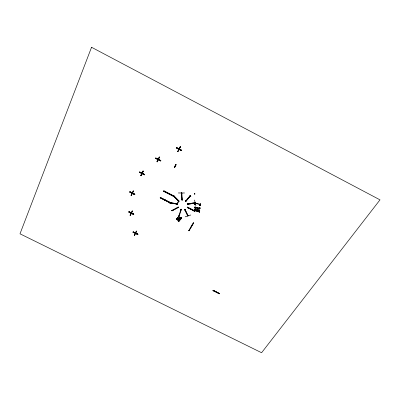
<?xml version="1.0" encoding="UTF-8"?>
<svg xmlns="http://www.w3.org/2000/svg" width="400" height="400" viewBox="0 0 400 400"><rect width="100%" height="100%" fill="white"/><g stroke="black" fill="none" stroke-linecap="round" stroke-linejoin="round"><path stroke-width="0.6" d="M169.615 202.95L169.675 202.535L177.43 203.82L177.39 204.155L169.615 202.95L177.39 204.155M170.02 202.935L170.055 202.6M170.175 203.19L170.62 203.115M170.235 202.56L170.655 202.775M176.355 204.065L176.775 204.28M176.39 203.725L176.84 203.65M177.015 204.095L177.05 203.755M177.365 204.23L177.43 203.82M195.795 203.19L195.245 204.905L194.86 204.845L195.455 202.79M194.26 211.265L194.845 210.465L194.8 210.8L194.635 211.33L194.26 211.265L194.45 210.545L194.82 210.66M195.275 207.065L194.98 208.005L194.6 207.945L194.7 207.62M194.685 207.765L194.79 207.35L200 208.21L199.9 208.63L194.615 207.8M195.245 204.905L195.29 204.565L194.905 204.5M194.98 208.005L195.02 207.67M194.635 211.33L194.68 210.99M197.33 207.79C196.78 214.02 197.09 209.56 197.495 207.815M181.465 193.915L181.29 193.325M181.98 193.515L181.85 193.92M199.065 208.075C198.515 214.275 198.81 209.91 199.23 208.1M199.73 205.65L199.775 205.305L200.16 205.37L200.115 205.71L199.73 205.65L200.255 203.925M194.64 207.605L199.915 208.485L199.82 208.81L199.44 208.745L199.765 207.46M199.675 211.19L199.455 212.13L199.075 212.065L199.275 211.2L199.23 211.54M199.455 212.13L199.12 211.73M199.675 211.085L199.77 210.375L194.575 209.51L194.49 210.22L199.675 211.085L194.4 210.605L199.595 211.465L199.255 211.345L199.1 211.875L199.48 211.935M200.59 205.05L200.52 205.57M212.96 290.5L219.43 293.825L212.96 290.5L213.12 290.25L219.595 293.575L213.12 290.25M199.075 212.065L199.25 211.395M199.82 208.81L200.145 207.525M200.115 205.71L200.68 203.65M199.44 208.745L199.75 207.61M200.295 203.585L199.75 205.5L200.135 205.565M193.305 222.785L193.615 223.03L193.305 222.785L188.76 230.66L189.095 230.83L193.64 222.955M195.43 210.415L195.67 207.185L195.265 210.385M189.095 230.83L188.76 230.66M194.825 210.61L194.655 211.185L194.275 211.12M194.205 210.97L187.19 207.385L194.185 211.045L194.505 210.185M194.995 207.86L195.32 206.725M180.66 209.7L180.7 210.12M178.89 215.8L181 209.19L181.365 209.31L179.25 215.92L178.915 215.725M179.07 215.775L179.17 215.46M181.055 209.56L181.155 209.24M179.125 215.79L179.225 215.475M181.105 209.58L181.205 209.26M181.335 209.925L181.065 210.24M195.835 202.85L195.265 204.76L194.88 204.695M194.6 207.945L194.94 206.665M194.86 204.845L195.435 202.935M188.06 215.82L184.89 209.225L188.06 215.82L187.69 216.01L184.52 209.415L184.89 209.225M194.185 211.045L194.375 210.675L187.355 207.09L194.35 210.75M195.3 203.12L187.665 204.305L195.325 203.045M190.405 195.945L190.12 195.645L190.405 195.945L185.77 201.42L185.485 201.12L185.77 201.42M187.6 203.89L195.235 202.705L187.6 203.89L187.665 204.305M181.8 217.86L181.155 217.4L181.8 217.86L178.785 221.415L178.145 220.955L181.155 217.4M181.46 217.615L178.475 221.095M181.195 218.775C171.985 211.15 187.6 223.48 178.43 216.785L178.59 216.5M180.675 218L178.415 216.39M180.2 219.935C176.98 215.93 176.12 218.375 180.355 219.645M179.205 221.09C175.99 217.09 175.13 219.54 179.36 220.805M178.785 221.415L178.175 220.88M179.68 219.165L177.87 217.86M181.365 209.31L181 209.19M177.595 217.665L177.435 217.95M176.445 219.11L176.605 218.825M176.925 218.895L176.785 219.13L177.02 218.74L176.715 218.52M181.98 200.17L181.415 192.905L181.8 192.905L182.39 200.1L181.98 200.17L181.415 192.905M178.38 207.39L178.19 207.015L171.785 210.545L172 210.84L178.38 207.39L178.19 207.015M173.31 195.795L178.78 201.375L173.31 195.795L173.585 195.57L179.05 201.155L173.585 195.57M178.495 201.09L177.025 203.75M172 210.84L178.405 207.315M171.785 210.545L172.03 210.765M173.095 196.09L163.63 191.255L173.095 196.09L173.29 195.72L163.825 190.88L163.63 191.255M173.29 195.72L163.825 190.88M169.57 202.635L160.17 197.84L169.57 202.635L169.76 202.265L160.36 197.47L160.17 197.84M169.76 202.265L160.36 197.47M169.675 202.535L177.415 203.965M175.84 164.33L176.105 164.695L174.685 167.405L174.27 167.335L174.715 167.335L176.135 164.63L175.84 164.33L174.27 167.335M181.575 150.715L176.355 147.93L181.575 150.715L181.775 150.32L176.525 147.595L181.775 150.32M178 151.685L177.675 151.435L178 151.685L180.545 146.78L180.18 146.595L177.645 151.5M179.135 149.37L179.33 149.13M180.545 146.78L180.18 146.595M137.79 234.585L132.975 232.175L137.79 234.585L137.97 234.235L135.705 233.1L135.56 233.375M137.97 234.235L133.155 231.82L135.73 233.16M135.57 233.475L135.3 233.19M136.715 231.27L136.38 231.105L136.715 231.27L134.595 235.36L134.305 235.115L134.595 235.36M129.69 192.07L129.875 191.7L134.88 194.245L134.69 194.61L129.69 192.07L134.69 194.61M139.355 172.27L139.55 171.89L144.655 174.505L144.46 174.885L139.355 172.27L144.46 174.885M131.04 195.315L133.225 190.88L133.565 191.055L131.38 195.49L131.04 195.315L131.38 195.49M140.73 175.595L143.01 170.97L143.36 171.15L141.08 175.775L140.73 175.595L141.08 175.775M128.75 212.035L128.935 211.675L133.84 214.15L133.655 214.51L128.75 212.035L133.655 214.51M155.51 158.33L155.705 157.945L160.89 160.62L160.695 161.005L155.51 158.33L160.695 161.005M130.075 215.165L132.21 210.91L132.55 211.08L130.41 215.335L130.075 215.165L130.41 215.335M156.865 161.755L159.26 156.98L159.62 157.165L157.22 161.94L156.9 161.69M132.975 232.175L133.155 231.82M176.325 147.99L176.525 147.595M134.265 235.195L136.38 231.105M133.84 214.15L128.935 211.675M160.545 197.945L160.7 197.645M164.01 191.36L164.17 191.055M160.89 160.62L155.705 157.945M164.905 200.165L165.065 199.87M168.4 193.605L168.56 193.3M165.245 200.34L165.405 200.045M168.745 193.78L168.905 193.475M132.21 210.91L132.55 211.08M169.26 202.385L169.42 202.09M172.78 195.845L172.945 195.54M159.62 157.165L159.26 156.98M177.4 203.89L178.81 201.305M134.88 194.245L129.875 191.7M187.165 207.46L187.355 207.09M187.535 207.56L187.7 207.265M187.865 207.185L187.84 207.175M187.615 207.855L188.08 207.93M144.655 174.505L139.55 171.89M188.25 207.63L187.925 207.305M133.225 190.88L133.565 191.055M193.27 210.575L193.59 210.905M193.44 210.28L194.035 210.335M193.865 210.795L194.035 210.5M143.36 171.15L143.01 170.97M190.195 196.45L189.8 196.66M189.615 196.03L189.485 196.435M213.355 290.935L213.785 291.01M218.585 293.405L218.88 293.69M219.43 293.825L219.61 293.485M185.775 200.785L186.06 200.485M185.46 201.195L190.12 195.645M185.62 201.22L185.89 200.985M190.025 196.01L190.295 195.775M185.795 201.345L190.43 195.87M186.215 201.105L186.37 200.71M176.43 218.715L178.29 219.875M178.605 216.305L178.91 216.525M177.295 219.11L177.6 219.33M178.285 217.95L178.685 218.06M178.145 220.955L181.13 217.475M178.45 221.17L181.495 217.64M177.595 207.22L177.33 207.545M177.545 207.84L178.12 207.645M173.285 195.865L173.555 195.645M173.58 196.065L173.85 195.84M173.575 196.37L174 196.585M174.08 195.96L174.27 196.365M178.065 200.66L178.255 201.065M178.335 200.44L178.76 200.655M178.54 201.035L178.815 200.815M178.78 201.375L179.08 201.085M194.77 203.355L194.305 203.275M194.605 202.72L194.21 202.935M190.435 196.215L190.755 196.04M194.51 193.99L194.835 193.815M190.465 196.255L190.785 196.085M194.54 194.035L194.865 193.86M172.215 210.43L171.91 210.595L172.25 210.47M177.97 207.315L178.285 207.145M178.005 207.355L178.315 207.185M172.495 210.69L172.83 210.39M184.7 209.66L185.045 209.545M184.61 209.955L184.935 210.275M185.25 209.74L185.28 210.165M187.28 215.155L187.375 215.575M187.625 215.04L187.865 215.415M187.565 215.615L187.91 215.505M185.17 216.825L190.82 214.99M188.005 203.675L188.565 203.81M194.9 202.91L195.275 202.85M194.915 202.96L195.285 202.9M188.205 204.305L188.66 204.15M178.305 192.965L184.585 192.985M181.445 193.255L181.83 193.255M181.905 199.24L181.81 199.68M182.285 199.24L182.35 199.655M181.98 199.75L182.36 199.755M192.54 224.105L192.97 224.11M190.09 228.33L190.52 228.335M188.785 230.58L189.215 230.59M194.885 204.65L195.27 204.71M199.755 205.45L200.14 205.515M169.66 202.73L170.035 202.79M177.03 203.95L177.405 204.01M194.77 207.495L199.98 208.355M194.625 207.75L195.005 207.815M199.465 208.55L199.845 208.615M194.535 209.85L199.725 210.71M194.53 209.885L199.72 210.745M195.09 210.24L196.235 210.47M197.395 210.625L198.54 210.855M194.28 211.075L194.66 211.135M199.095 211.92L199.47 211.985M180.9 209.51L181.26 209.63M179.16 214.955L179.045 215.32M179.52 215.07L179.405 215.435M179.015 215.41L179.38 215.525M213.025 290.39L213.365 290.515M219.2 293.47L219.54 293.595M136.095 231.66L136.425 231.825M136.005 231.83L136.335 231.995M135.005 234.56L134.675 234.395L134.915 234.73M130.4 214.52L130.825 214.51L130.49 214.34M132.26 211.66L131.92 211.49L132.17 211.835M133.27 191.66L132.925 191.485L133.18 191.845M132.11 193.14L132.45 193.315M131.465 194.46L131.805 194.635L131.37 194.65M187.26 207.26L187.63 207.39M193.94 210.67L194.305 210.8M160.27 197.64L160.635 197.775M164.975 200.04L165.34 200.17M169.325 202.26L169.69 202.39M143.05 171.785L142.7 171.605L142.955 171.975M141.85 173.32L142.2 173.5M141.17 174.71L141.52 174.89M141.075 174.905L141.425 175.085M163.755 191.01L164.1 191.185M168.49 193.43L168.835 193.605L168.47 193.475M173.22 195.85L172.875 195.67L173.195 195.89M163.73 191.05L164.08 191.23M159.29 157.815L158.935 157.635L159.19 158.015M158.04 159.405L158.4 159.59M157.32 160.845L157.675 161.03M157.22 161.045L157.575 161.23M178.375 150.96L178.125 150.565L178.48 150.755M179.835 147.265L180.195 147.455M179.73 147.47L180.09 147.655M178.895 149.085L179.255 149.27M172.21 210.255L172.615 210.095M177.5 217.77L180.29 219.825M176.51 218.935L179.265 220.915M176.54 219L179.295 220.985M185.71 200.855L186.02 201.085M189.895 195.915L190.205 196.14M173.43 195.7L173.735 195.935M178.66 200.94L178.965 201.175M172.125 210.3L172.34 210.6M177.88 207.185L178.095 207.485M184.745 209.275L184.9 209.595L184.695 209.29M187.76 215.55L187.915 215.87M187.71 215.565L187.865 215.885M187.97 203.83L188.06 204.175M194.475 200.005L195.96 205.63M194.86 202.76L194.95 203.105M181.635 192.905L181.61 193.255M182.195 199.75L182.17 200.1M189.625 229.13L189.68 229.79M192.07 224.915L192.12 225.58M191.5 225.895L191.55 226.555M190.935 226.87L190.99 227.53M194.465 210.405L194.425 210.74L199.61 211.6L199.655 211.265L194.465 210.405M195.33 203.39L200.535 204.395L195.33 203.39M91.55 47.275L20 233.81L261.59 352.725L380 199.855L91.55 47.275M130.565 192.055L130.63 192.46L130.565 192.055M140.25 172.25L140.315 172.675L140.25 172.25M133.98 193.785L134.04 194.195L133.98 193.785M143.735 174.035L143.795 174.46L143.735 174.035M129.61 212.02L129.675 212.41L129.61 212.02M156.42 158.315L156.48 158.75L156.42 158.315M132.955 213.705L133.02 214.1L132.955 213.705M159.955 160.135L160.01 160.575L159.955 160.135M133.82 232.155L133.88 232.53L133.82 232.155M177.25 147.97L177.3 148.42L177.25 147.97M137.1 233.8L137.16 234.18L137.1 233.8M180.83 149.83L180.88 150.28L180.83 149.83M190.66 195.91L190.34 196.085L190.555 196.39L190.875 196.215L190.66 195.91M194.74 193.685L194.42 193.86L194.635 194.165L194.955 193.99L194.74 193.685M188.01 203.98L187.64 204.035L188.02 204.025"/></g></svg>
